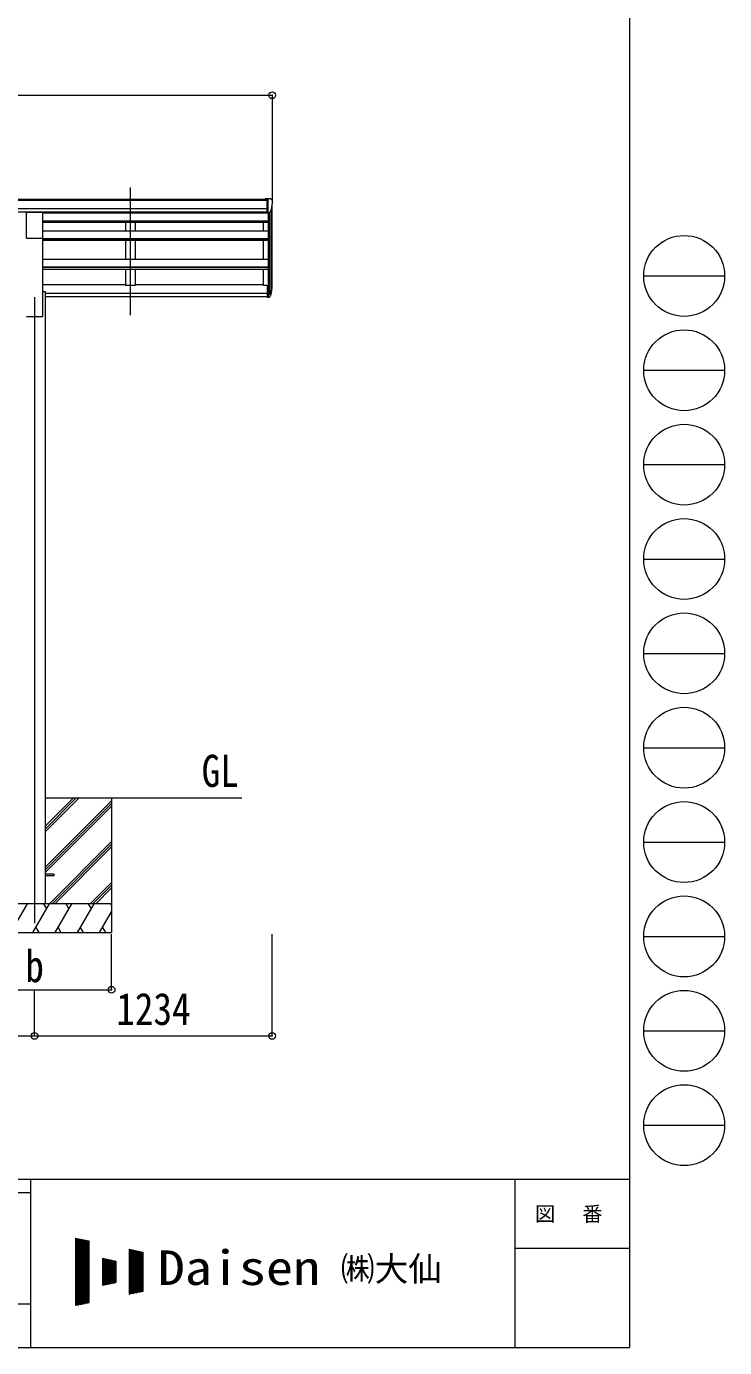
# Model space of a CAD drawing. Units: millimetres at full size; details may follow other scales. Extents: x -9783 to 9892, y -6828 to 6752.
# Drawn here: x 6264 to 9892, y -6828 to 33 of the extents above; entities that cross this region are included whole.
import ezdxf
from ezdxf.enums import TextEntityAlignment as Align

# ---------------------------------------------------------------- set-up
doc = ezdxf.new("R2010")
doc.units = ezdxf.units.MM
doc.header["$LTSCALE"] = 35
doc.header["$PDMODE"] = 32
doc.header["$PDSIZE"] = 35
for name, color, linetype, lineweight in [('0-0_0', 7, 'Continuous', 9), ('0-1_本体', 4, 'Continuous', 9), ('0-2_部品', 7, 'Continuous', 9), ('0-8_PARTS2', 2, 'Continuous', 9), ('0-A_寸法', 6, 'Continuous', 9), ('F-0_240', 7, 'Continuous', 9)]:
    doc.layers.add(name, color=color, linetype=linetype, lineweight=lineweight)
doc.styles.add('ＭＳ ゴシック', font='')
doc.styles.get('ＭＳ ゴシック').set_extended_font_data('MS Gothic')

msp = doc.modelspace()

# ---------------------------------------------------------------- linework, layer by layer
at = {"layer": '0-0_0'}
for p, q in [((6361.85, -3973.43), (7383.05, -3973.43)), ((6361.85, -4149.46), (6537.88, -3973.43)), ((6361.85, -4135.32), (6523.74, -3973.43)), ((6361.85, -4121.18), (6509.59, -3973.43)), ((6707.05, -3973.43), (6707.05, -4673.43)), ((6361.85, -4333.31), (6707.05, -3988.11)), ((6361.85, -4347.45), (6707.05, -4002.25)), ((6361.85, -4361.59), (6707.05, -4016.39)), ((6383.86, -4523.43), (6707.05, -4200.24)), ((6398, -4523.43), (6707.05, -4214.38)), ((6412.14, -4523.43), (6707.05, -4228.52)), ((6595.99, -4523.43), (6707.05, -4412.37)), ((6610.13, -4523.43), (6707.05, -4426.51)), ((6624.27, -4523.43), (6707.05, -4440.66)), ((6707.05, -4523.43), (5907.05, -4523.43)), ((6182.73, -4673.43), (6269.34, -4523.43)), ((6298.2, -4673.43), (6384.81, -4523.43)), ((6369.81, -4549.41), (6354.8, -4523.43)), ((6413.67, -4673.43), (6500.28, -4523.43)), ((6485.28, -4549.41), (6470.28, -4523.43)), ((6529.14, -4673.43), (6615.75, -4523.43)), ((6585.75, -4523.43), (6600.75, -4549.41)), ((6701.22, -4523.43), (6707.05, -4533.53)), ((6644.61, -4673.43), (6707.05, -4565.29)), ((6313.2, -4647.45), (6328.2, -4673.43)), ((6428.67, -4647.45), (6443.67, -4673.43)), ((6544.14, -4647.45), (6559.14, -4673.43)), ((6659.61, -4647.45), (6674.61, -4673.43)), ((5907.05, -4673.43), (6707.05, -4673.43))]:
    msp.add_line(p, q, dxfattribs=at)
at = {"layer": '0-1_本体'}
for p, q in [((1799.35, -863.9), (7514.35, -863.9)), ((1799.35, -869.26), (7514.35, -869.26)), ((1799.35, -912.77), (7514.35, -912.78)), ((1799.35, -930.45), (7514.35, -930.45)), ((6349.35, -932.94), (7514.35, -932.94)), ((6349.35, -935.78), (7520.85, -935.78)), ((6779.85, -932.94), (6779.85, -935.78)), ((6829.85, -932.94), (6829.85, -935.78)), ((7520.85, -934.28), (7520.85, -1312)), ((7526.85, -934.81), (7526.85, -1356.43)), ((7536.56, -919.45), (7536.56, -1338.43)), ((7540.85, -1314.17), (7540.85, -900.65)), ((6349.35, -977.73), (7520.85, -977.73)), ((6349.35, -979.43), (7520.85, -979.43)), ((6349.35, -983.21), (7520.85, -983.21)), ((6349.35, -1028.64), (7520.85, -1028.64)), ((6779.85, -983.21), (6779.85, -1028.64)), ((6829.85, -983.21), (6829.85, -1028.64)), ((7495.85, -1028.64), (7495.85, -983.21)), ((6349.35, -1473.43), (6349.35, -1066.48)), ((6349.35, -1069.22), (7520.85, -1069.22)), ((6349.35, -1070.91), (7520.85, -1070.91)), ((6349.35, -1077.77), (7520.85, -1077.77)), ((6779.85, -1077.77), (6779.85, -1176.88)), ((6829.85, -1077.77), (6829.85, -1176.88)), ((7495.85, -1176.88), (7495.85, -1077.77)), ((6349.35, -1176.88), (7520.85, -1176.88)), ((6349.35, -1216.02), (7520.85, -1216.02)), ((6349.35, -1217.69), (7520.85, -1217.69)), ((6349.35, -1227.33), (7520.85, -1227.33)), ((6779.85, -1227.33), (6779.85, -1312.82)), ((7495.85, -1312.82), (7495.85, -1227.33)), ((6349.35, -1307.61), (6779.85, -1307.61)), ((6349.35, -1343.43), (6361.85, -1343.43)), ((6361.85, -1343.43), (6361.85, -4523.43)), ((6361.85, -1351.92), (7514.35, -1351.92)), ((6361.85, -1353.3), (7514.35, -1353.3)), ((6361.85, -1370.47), (7514.35, -1370.47)), ((6829.85, -1307.61), (7495.85, -1307.61)), ((7514.35, -1312.82), (7495.85, -1312.82)), ((6264.35, -1473.43), (6349.35, -1473.43))]:
    msp.add_line(p, q, dxfattribs=at)
msp.add_lwpolyline([(6829.85, -1227.33), (6829.85, -1312.82), (6779.85, -1312.82)], dxfattribs=at)
at = {"layer": '0-2_部品'}
for p, q in [((7514.55, -862.3), (7504.55, -862.38)), ((7504.55, -864.49), (7504.55, -862.38)), ((7514.55, -934.28), (7514.55, -862.3)), ((7533.05, -862.3), (7514.55, -862.3)), ((7521.05, -935.28), (7521.05, -862.3)), ((7533.05, -862.3), (7535.38, -862.44)), ((7536.14, -862.86), (7540.2, -868.67)), ((7543.05, -871.67), (7543.05, -872.3)), ((6264.55, -932.32), (6349.55, -932.32)), ((6264.55, -1066.48), (6264.55, -932.32)), ((6349.55, -1066.48), (6349.55, -932.32)), ((7514.55, -934.28), (7521.05, -934.28)), ((7521.05, -935.28), (7526.26, -934.96)), ((7528.67, -933.47), (7537.95, -917.4)), ((6264.55, -1066.48), (6349.55, -1066.48)), ((7514.55, -1312), (7514.55, -1373.06)), ((7514.55, -1312), (7521.05, -1312)), ((7514.55, -1350.31), (7521.05, -1350.31)), ((7514.55, -1355.71), (7521.05, -1355.71)), ((7521.05, -1312), (7521.05, -1373.88)), ((7521.05, -1356.71), (7526.18, -1356.71)), ((7521.05, -1358.71), (7525.89, -1358.71)), ((7527.48, -1355.96), (7537.24, -1337.54)), ((7538.66, -1338.04), (7528.49, -1357.21)), ((7536.07, -1354.89), (7528.49, -1372.38)), ((7514.55, -1373.06), (7521.05, -1373.06)), ((7521.05, -1373.88), (7525.89, -1373.88))]:
    msp.add_line(p, q, dxfattribs=at)
at = {"layer": '0-2_部品', "color": 4}
for p, q in [((6407.05, -4368.93), (6362.05, -4368.93)), ((6407.05, -4377.93), (6362.05, -4377.93)), ((6407.05, -4368.93), (6407.05, -4377.93))]:
    msp.add_line(p, q, dxfattribs=at)
at = {"layer": '0-2_部品'}
for centre, radius, start, end in [((7535.32, -863.44), 1, 35, 86.5), ((7341.05, -872.3), 202, 347.09739, 0), ((7540.05, -871.67), 3, 0, 87), ((7526.07, -931.97), 3, 273.5, 330), ((7525.89, -1355.71), 3, 270, 330), ((7526.18, -1355.21), 1.5, 270, 330), ((7407.83, -1318.81), 133.22, 344.28698, 356.72013), ((7453.1, -1311.59), 88.05, 342.78929, 2.77608), ((7452.39, -1315.87), 89.07, 345.58812, 5.50424), ((7525.89, -1370.88), 3, 270, 330)]:
    msp.add_arc(centre, radius, start, end, dxfattribs=at)
at = {"layer": '0-8_PARTS2'}
for p, q in [((6805.05, -1467.22), (6805.05, -804.7)), ((6307.05, -1373.43), (6307.05, -4623.43))]:
    msp.add_line(p, q, dxfattribs=at)
at = {"layer": '0-A_寸法'}
for p, q in [((1773.05, -325.07), (7541.05, -325.07)), ((7541.05, -325.07), (7541.05, -870.69)), ((6707.05, -4969.82), (6707.05, -4680.85)), ((7541.05, -5209.79), (7541.05, -4680.85)), ((5907.05, -4969.82), (6707.05, -4969.82)), ((6307.05, -5209.79), (6307.05, -4969.82)), ((3007.05, -5209.79), (6307.05, -5209.79)), ((6307.05, -5209.79), (7541.05, -5209.79))]:
    msp.add_line(p, q, dxfattribs=at)
for p in [(7541.05, -325.07), (6707.05, -4969.82), (6307.05, -5209.79), (7541.05, -5209.79)]:
    msp.add_point(p, dxfattribs=at)
at = {"layer": 'F-0_240', "color": 5}
for p, q in [((9396.97, 6751.9), (9396.97, -6828.1)), ((-9783.03, -5953.1), (9396.97, -5953.1)), ((6285.75, -5953.1), (6285.75, -6828.1)), ((8801.97, -5953.1), (8801.97, -6828.1)), ((-9783.03, -6023.1), (6285.75, -6023.1)), ((8801.97, -6311.85), (9396.97, -6311.85)), ((5305.75, -6600.6), (6285.75, -6600.6)), ((-9783.03, -6828.1), (9396.97, -6828.1))]:
    msp.add_line(p, q, dxfattribs=at)
at = {"layer": 'F-0_240', "color": 4}
for p, q in [((9471.77, -1263.1), (9891.77, -1263.1)), ((9471.77, -1753.1), (9891.77, -1753.1)), ((9471.77, -2243.1), (9891.77, -2243.1)), ((9471.77, -2733.1), (9891.77, -2733.1)), ((9471.77, -3223.1), (9891.77, -3223.1)), ((9471.77, -3713.1), (9891.77, -3713.1)), ((9471.77, -4203.1), (9891.77, -4203.1)), ((9471.77, -4693.1), (9891.77, -4693.1)), ((9471.77, -5183.1), (9891.77, -5183.1)), ((9471.77, -5673.1), (9891.77, -5673.1))]:
    msp.add_line(p, q, dxfattribs=at)
at = {"layer": 'F-0_240'}
for p, q in [((6519.04, -6259.47), (6589.04, -6274.05)), ((6519.04, -6259.47), (6519.04, -6609.47)), ((6519.04, -6262.76), (6534.85, -6262.76)), ((6519.04, -6266.26), (6551.65, -6266.26)), ((6519.04, -6269.76), (6568.45, -6269.76)), ((6519.04, -6273.26), (6585.25, -6273.26)), ((6519.04, -6276.76), (6589.04, -6276.76)), ((6519.04, -6280.26), (6589.04, -6280.26)), ((6519.04, -6283.76), (6589.04, -6283.76)), ((6519.04, -6287.26), (6589.04, -6287.26)), ((6519.04, -6290.76), (6589.04, -6290.76)), ((6519.04, -6294.26), (6589.04, -6294.26)), ((6519.04, -6297.76), (6589.04, -6297.76)), ((6519.04, -6301.26), (6589.04, -6301.26)), ((6519.04, -6304.76), (6589.04, -6304.76)), ((6519.04, -6308.26), (6589.04, -6308.26)), ((6519.04, -6311.76), (6589.04, -6311.76)), ((6521.12, -6609.03), (6521.12, -6259.9)), ((6524.62, -6608.3), (6524.62, -6260.63)), ((6528.12, -6607.58), (6528.12, -6261.36)), ((6531.62, -6606.85), (6531.62, -6262.09)), ((6535.12, -6606.12), (6535.12, -6262.81)), ((6538.62, -6605.39), (6538.62, -6263.54)), ((6542.12, -6604.66), (6542.12, -6264.27)), ((6545.62, -6603.93), (6545.62, -6265)), ((6549.12, -6603.2), (6549.12, -6265.73)), ((6552.62, -6602.47), (6552.62, -6266.46)), ((6556.12, -6601.74), (6556.12, -6267.19)), ((6559.62, -6601.01), (6559.62, -6267.92)), ((6563.12, -6600.28), (6563.12, -6268.65)), ((6566.62, -6599.55), (6566.62, -6269.38)), ((6570.12, -6598.83), (6570.12, -6270.11)), ((6573.62, -6598.1), (6573.62, -6270.84)), ((6577.12, -6597.37), (6577.12, -6271.56)), ((6580.62, -6596.64), (6580.62, -6272.29)), ((6584.12, -6595.91), (6584.12, -6273.02)), ((6587.62, -6595.18), (6587.62, -6273.75)), ((6589.04, -6274.05), (6589.04, -6594.88)), ((6519.04, -6315.26), (6589.04, -6315.26)), ((6519.04, -6318.76), (6589.04, -6318.76)), ((6519.04, -6322.26), (6589.04, -6322.26)), ((6519.04, -6325.76), (6589.04, -6325.76)), ((6519.04, -6329.26), (6589.04, -6329.26)), ((6519.04, -6332.76), (6589.04, -6332.76)), ((6519.04, -6336.26), (6589.04, -6336.26)), ((6519.04, -6339.76), (6589.04, -6339.76)), ((6519.04, -6343.26), (6589.04, -6343.26)), ((6519.04, -6346.76), (6589.04, -6346.76)), ((6519.04, -6350.26), (6589.04, -6350.26)), ((6519.04, -6353.76), (6589.04, -6353.76)), ((6519.04, -6357.26), (6589.04, -6357.26)), ((6519.04, -6360.76), (6589.04, -6360.76)), ((6519.04, -6364.26), (6589.04, -6364.26)), ((6519.04, -6367.76), (6589.04, -6367.76)), ((6519.04, -6371.26), (6589.04, -6371.26)), ((6519.04, -6374.76), (6589.04, -6374.76)), ((6519.04, -6378.26), (6589.04, -6378.26)), ((6659.04, -6364.47), (6729.04, -6379.05)), ((6659.04, -6364.47), (6659.04, -6504.47)), ((6659.04, -6367.76), (6674.85, -6367.76)), ((6659.04, -6371.26), (6691.65, -6371.26)), ((6659.04, -6374.76), (6708.45, -6374.76)), ((6659.04, -6378.26), (6725.25, -6378.26)), ((6661.12, -6504.03), (6661.12, -6364.9)), ((6664.62, -6503.3), (6664.62, -6365.63)), ((6668.12, -6502.58), (6668.12, -6366.36)), ((6671.62, -6501.85), (6671.62, -6367.09)), ((6675.12, -6501.12), (6675.12, -6367.81)), ((6678.62, -6500.39), (6678.62, -6368.54)), ((6682.12, -6499.66), (6682.12, -6369.27)), ((6685.62, -6498.93), (6685.62, -6370)), ((6689.12, -6498.2), (6689.12, -6370.73)), ((6692.62, -6497.47), (6692.62, -6371.46)), ((6696.12, -6496.74), (6696.12, -6372.19)), ((6699.62, -6496.01), (6699.62, -6372.92)), ((6703.12, -6495.28), (6703.12, -6373.65)), ((6706.62, -6494.55), (6706.62, -6374.38)), ((6710.12, -6493.83), (6710.12, -6375.11)), ((6713.62, -6493.1), (6713.62, -6375.84)), ((6717.12, -6492.37), (6717.12, -6376.56)), ((6720.62, -6491.64), (6720.62, -6377.29)), ((6724.12, -6490.91), (6724.12, -6378.02)), ((6727.62, -6490.18), (6727.62, -6378.75)), ((6729.04, -6379.05), (6729.04, -6489.88)), ((6799.04, -6317.8), (6869.04, -6332.38)), ((6799.04, -6317.8), (6799.04, -6551.13)), ((6799.04, -6318.76), (6803.65, -6318.76)), ((6799.04, -6322.26), (6820.45, -6322.26)), ((6799.04, -6325.76), (6837.25, -6325.76)), ((6799.04, -6329.26), (6854.05, -6329.26)), ((6799.04, -6332.76), (6869.04, -6332.76)), ((6799.04, -6336.26), (6869.04, -6336.26)), ((6799.04, -6339.76), (6869.04, -6339.76)), ((6799.04, -6343.26), (6869.04, -6343.26)), ((6799.04, -6346.76), (6869.04, -6346.76)), ((6799.04, -6350.26), (6869.04, -6350.26)), ((6799.04, -6353.76), (6869.04, -6353.76)), ((6799.04, -6357.26), (6869.04, -6357.26)), ((6799.04, -6360.76), (6869.04, -6360.76)), ((6799.04, -6364.26), (6869.04, -6364.26)), ((6799.04, -6367.76), (6869.04, -6367.76)), ((6799.04, -6371.26), (6869.04, -6371.26)), ((6799.04, -6374.76), (6869.04, -6374.76)), ((6799.04, -6378.26), (6869.04, -6378.26)), ((6801.12, -6550.7), (6801.12, -6318.23)), ((6804.62, -6549.97), (6804.62, -6318.96)), ((6808.12, -6549.24), (6808.12, -6319.69)), ((6811.62, -6548.51), (6811.62, -6320.42)), ((6815.12, -6547.78), (6815.12, -6321.15)), ((6818.62, -6547.05), (6818.62, -6321.88)), ((6822.12, -6546.33), (6822.12, -6322.61)), ((6825.62, -6545.6), (6825.62, -6323.34)), ((6829.12, -6544.87), (6829.12, -6324.06)), ((6832.62, -6544.14), (6832.62, -6324.79)), ((6836.12, -6543.41), (6836.12, -6325.52)), ((6839.62, -6542.68), (6839.62, -6326.25)), ((6843.12, -6541.95), (6843.12, -6326.98)), ((6846.62, -6541.22), (6846.62, -6327.71)), ((6850.12, -6540.49), (6850.12, -6328.44)), ((6853.62, -6539.76), (6853.62, -6329.17)), ((6857.12, -6539.03), (6857.12, -6329.9)), ((6860.62, -6538.3), (6860.62, -6330.63)), ((6864.12, -6537.58), (6864.12, -6331.36)), ((6867.62, -6536.85), (6867.62, -6332.09)), ((6869.04, -6332.38), (6869.04, -6536.55)), ((6519.04, -6381.76), (6589.04, -6381.76)), ((6519.04, -6385.26), (6589.04, -6385.26)), ((6519.04, -6388.76), (6589.04, -6388.76)), ((6519.04, -6392.26), (6589.04, -6392.26)), ((6519.04, -6395.76), (6589.04, -6395.76)), ((6519.04, -6399.26), (6589.04, -6399.26)), ((6519.04, -6402.76), (6589.04, -6402.76)), ((6519.04, -6406.26), (6589.04, -6406.26)), ((6519.04, -6409.76), (6589.04, -6409.76)), ((6519.04, -6413.26), (6589.04, -6413.26)), ((6519.04, -6416.76), (6589.04, -6416.76)), ((6519.04, -6420.26), (6589.04, -6420.26)), ((6519.04, -6423.76), (6589.04, -6423.76)), ((6519.04, -6427.26), (6589.04, -6427.26)), ((6519.04, -6430.76), (6589.04, -6430.76)), ((6519.04, -6434.26), (6589.04, -6434.26)), ((6519.04, -6437.76), (6589.04, -6437.76)), ((6519.04, -6441.26), (6589.04, -6441.26)), ((6519.04, -6444.76), (6589.04, -6444.76)), ((6519.04, -6448.26), (6589.04, -6448.26)), ((6659.04, -6381.76), (6729.04, -6381.76)), ((6659.04, -6385.26), (6729.04, -6385.26)), ((6659.04, -6388.76), (6729.04, -6388.76)), ((6659.04, -6392.26), (6729.04, -6392.26)), ((6659.04, -6395.76), (6729.04, -6395.76)), ((6659.04, -6399.26), (6729.04, -6399.26)), ((6659.04, -6402.76), (6729.04, -6402.76)), ((6659.04, -6406.26), (6729.04, -6406.26)), ((6659.04, -6409.76), (6729.04, -6409.76)), ((6659.04, -6413.26), (6729.04, -6413.26)), ((6659.04, -6416.76), (6729.04, -6416.76)), ((6659.04, -6420.26), (6729.04, -6420.26)), ((6659.04, -6423.76), (6729.04, -6423.76)), ((6659.04, -6427.26), (6729.04, -6427.26)), ((6659.04, -6430.76), (6729.04, -6430.76)), ((6659.04, -6434.26), (6729.04, -6434.26)), ((6659.04, -6437.76), (6729.04, -6437.76)), ((6659.04, -6441.26), (6729.04, -6441.26)), ((6659.04, -6444.76), (6729.04, -6444.76)), ((6659.04, -6448.26), (6729.04, -6448.26)), ((6799.04, -6381.76), (6869.04, -6381.76)), ((6799.04, -6385.26), (6869.04, -6385.26)), ((6799.04, -6388.76), (6869.04, -6388.76)), ((6799.04, -6392.26), (6869.04, -6392.26)), ((6799.04, -6395.76), (6869.04, -6395.76)), ((6799.04, -6399.26), (6869.04, -6399.26)), ((6799.04, -6402.76), (6869.04, -6402.76)), ((6799.04, -6406.26), (6869.04, -6406.26)), ((6799.04, -6409.76), (6869.04, -6409.76)), ((6799.04, -6413.26), (6869.04, -6413.26)), ((6799.04, -6416.76), (6869.04, -6416.76)), ((6799.04, -6420.26), (6869.04, -6420.26)), ((6799.04, -6423.76), (6869.04, -6423.76)), ((6799.04, -6427.26), (6869.04, -6427.26)), ((6799.04, -6430.76), (6869.04, -6430.76)), ((6799.04, -6434.26), (6869.04, -6434.26)), ((6799.04, -6437.76), (6869.04, -6437.76)), ((6799.04, -6441.26), (6869.04, -6441.26)), ((6799.04, -6444.76), (6869.04, -6444.76)), ((6799.04, -6448.26), (6869.04, -6448.26)), ((6519.04, -6451.76), (6589.04, -6451.76)), ((6519.04, -6455.26), (6589.04, -6455.26)), ((6519.04, -6458.76), (6589.04, -6458.76)), ((6519.04, -6462.26), (6589.04, -6462.26)), ((6519.04, -6465.76), (6589.04, -6465.76)), ((6519.04, -6469.26), (6589.04, -6469.26)), ((6519.04, -6472.76), (6589.04, -6472.76)), ((6519.04, -6476.26), (6589.04, -6476.26)), ((6519.04, -6479.76), (6589.04, -6479.76)), ((6519.04, -6483.26), (6589.04, -6483.26)), ((6519.04, -6486.76), (6589.04, -6486.76)), ((6519.04, -6490.26), (6589.04, -6490.26)), ((6519.04, -6493.76), (6589.04, -6493.76)), ((6519.04, -6497.26), (6589.04, -6497.26)), ((6519.04, -6500.76), (6589.04, -6500.76)), ((6519.04, -6504.26), (6589.04, -6504.26)), ((6519.04, -6507.76), (6589.04, -6507.76)), ((6519.04, -6511.26), (6589.04, -6511.26)), ((6519.04, -6514.76), (6589.04, -6514.76)), ((6659.04, -6451.76), (6729.04, -6451.76)), ((6659.04, -6455.26), (6729.04, -6455.26)), ((6659.04, -6458.76), (6729.04, -6458.76)), ((6659.04, -6462.26), (6729.04, -6462.26)), ((6659.04, -6465.76), (6729.04, -6465.76)), ((6659.04, -6469.26), (6729.04, -6469.26)), ((6659.04, -6472.76), (6729.04, -6472.76)), ((6659.04, -6476.26), (6729.04, -6476.26)), ((6659.04, -6479.76), (6729.04, -6479.76)), ((6659.04, -6483.26), (6729.04, -6483.26)), ((6659.04, -6486.76), (6729.04, -6486.76)), ((6659.04, -6504.47), (6729.04, -6489.88)), ((6659.04, -6490.26), (6727.23, -6490.26)), ((6659.04, -6493.76), (6710.43, -6493.76)), ((6659.04, -6497.26), (6693.63, -6497.26)), ((6659.04, -6500.76), (6676.83, -6500.76)), ((6659.04, -6504.26), (6660.03, -6504.26)), ((6799.04, -6451.76), (6869.04, -6451.76)), ((6799.04, -6455.26), (6869.04, -6455.26)), ((6799.04, -6458.76), (6869.04, -6458.76)), ((6799.04, -6462.26), (6869.04, -6462.26)), ((6799.04, -6465.76), (6869.04, -6465.76)), ((6799.04, -6469.26), (6869.04, -6469.26)), ((6799.04, -6472.76), (6869.04, -6472.76)), ((6799.04, -6476.26), (6869.04, -6476.26)), ((6799.04, -6479.76), (6869.04, -6479.76)), ((6799.04, -6483.26), (6869.04, -6483.26)), ((6799.04, -6486.76), (6869.04, -6486.76)), ((6799.04, -6490.26), (6869.04, -6490.26)), ((6799.04, -6493.76), (6869.04, -6493.76)), ((6799.04, -6497.26), (6869.04, -6497.26)), ((6799.04, -6500.76), (6869.04, -6500.76)), ((6799.04, -6504.26), (6869.04, -6504.26)), ((6799.04, -6507.76), (6869.04, -6507.76)), ((6799.04, -6511.26), (6869.04, -6511.26)), ((6799.04, -6514.76), (6869.04, -6514.76)), ((6519.04, -6518.26), (6589.04, -6518.26)), ((6519.04, -6521.76), (6589.04, -6521.76)), ((6519.04, -6525.26), (6589.04, -6525.26)), ((6519.04, -6528.76), (6589.04, -6528.76)), ((6519.04, -6532.26), (6589.04, -6532.26)), ((6519.04, -6535.76), (6589.04, -6535.76)), ((6519.04, -6539.26), (6589.04, -6539.26)), ((6519.04, -6542.76), (6589.04, -6542.76)), ((6519.04, -6546.26), (6589.04, -6546.26)), ((6519.04, -6549.76), (6589.04, -6549.76)), ((6519.04, -6553.26), (6589.04, -6553.26)), ((6519.04, -6556.76), (6589.04, -6556.76)), ((6519.04, -6560.26), (6589.04, -6560.26)), ((6519.04, -6563.76), (6589.04, -6563.76)), ((6519.04, -6567.26), (6589.04, -6567.26)), ((6519.04, -6570.76), (6589.04, -6570.76)), ((6519.04, -6574.26), (6589.04, -6574.26)), ((6519.04, -6577.76), (6589.04, -6577.76)), ((6519.04, -6581.26), (6589.04, -6581.26)), ((6519.04, -6584.76), (6589.04, -6584.76)), ((6799.04, -6518.26), (6869.04, -6518.26)), ((6799.04, -6521.76), (6869.04, -6521.76)), ((6799.04, -6525.26), (6869.04, -6525.26)), ((6799.04, -6528.76), (6869.04, -6528.76)), ((6799.04, -6532.26), (6869.04, -6532.26)), ((6799.04, -6535.76), (6869.04, -6535.76)), ((6869.04, -6536.55), (6799.04, -6551.13)), ((6799.04, -6539.26), (6856.03, -6539.26)), ((6799.04, -6542.76), (6839.23, -6542.76)), ((6799.04, -6546.26), (6822.43, -6546.26)), ((6799.04, -6549.76), (6805.63, -6549.76)), ((6519.04, -6588.26), (6589.04, -6588.26)), ((6519.04, -6591.76), (6589.04, -6591.76)), ((6589.04, -6594.88), (6519.04, -6609.47)), ((6519.04, -6595.26), (6587.23, -6595.26)), ((6519.04, -6598.76), (6570.43, -6598.76)), ((6519.04, -6602.26), (6553.63, -6602.26)), ((6519.04, -6605.76), (6536.83, -6605.76)), ((6519.04, -6609.26), (6520.03, -6609.26))]:
    msp.add_line(p, q, dxfattribs=at)
at = {"layer": 'F-0_240', "color": 4}
for centre in [(9681.77, -1263.1), (9681.77, -1753.1), (9681.77, -2243.1), (9681.77, -2733.1), (9681.77, -3223.1), (9681.77, -3713.1), (9681.77, -4203.1), (9681.77, -4693.1), (9681.77, -5183.1), (9681.77, -5673.1)]:
    msp.add_circle(centre, 210, dxfattribs=at)

# ---------------------------------------------------------------- texts
at = {"layer": '0-0_0', "style": 'ＭＳ ゴシック', "width": 0.85}
msp.add_text('GL', height=166.8, dxfattribs=at).set_placement((7174.8, -3966.49), align=Align.BOTTOM_LEFT)
at = {"layer": '0-A_寸法', "color": 7, "style": 'ＭＳ ゴシック', "width": 0.85}
for s, p in [('b', (6258.92, -4980.32)), ('1234', (6731.55, -5202.79))]:
    msp.add_text(s, height=166.8, dxfattribs=at).set_placement(p, align=Align.BOTTOM_LEFT)
at = {"layer": 'F-0_240', "style": 'ＭＳ ゴシック', "width": 1.15}
msp.add_text('Daisen', height=179.6, dxfattribs=at).set_placement((6947.05, -6556.97), align=Align.BOTTOM_LEFT)
at = {"layer": 'F-0_240', "style": 'ＭＳ ゴシック'}
msp.add_text('㈱大仙\u3000', height=128.3, dxfattribs=at).set_placement((7898.35, -6521.97), align=Align.BOTTOM_LEFT)
at = {"layer": 'F-0_240', "insert": (8906.97, -6180.6), "char_height": 76.98, "attachment_point": 7, "style": 'ＭＳ ゴシック'}
msp.add_mtext('\\T1.17;図\u3000番', dxfattribs=at)

doc.saveas('drawing.dxf')
